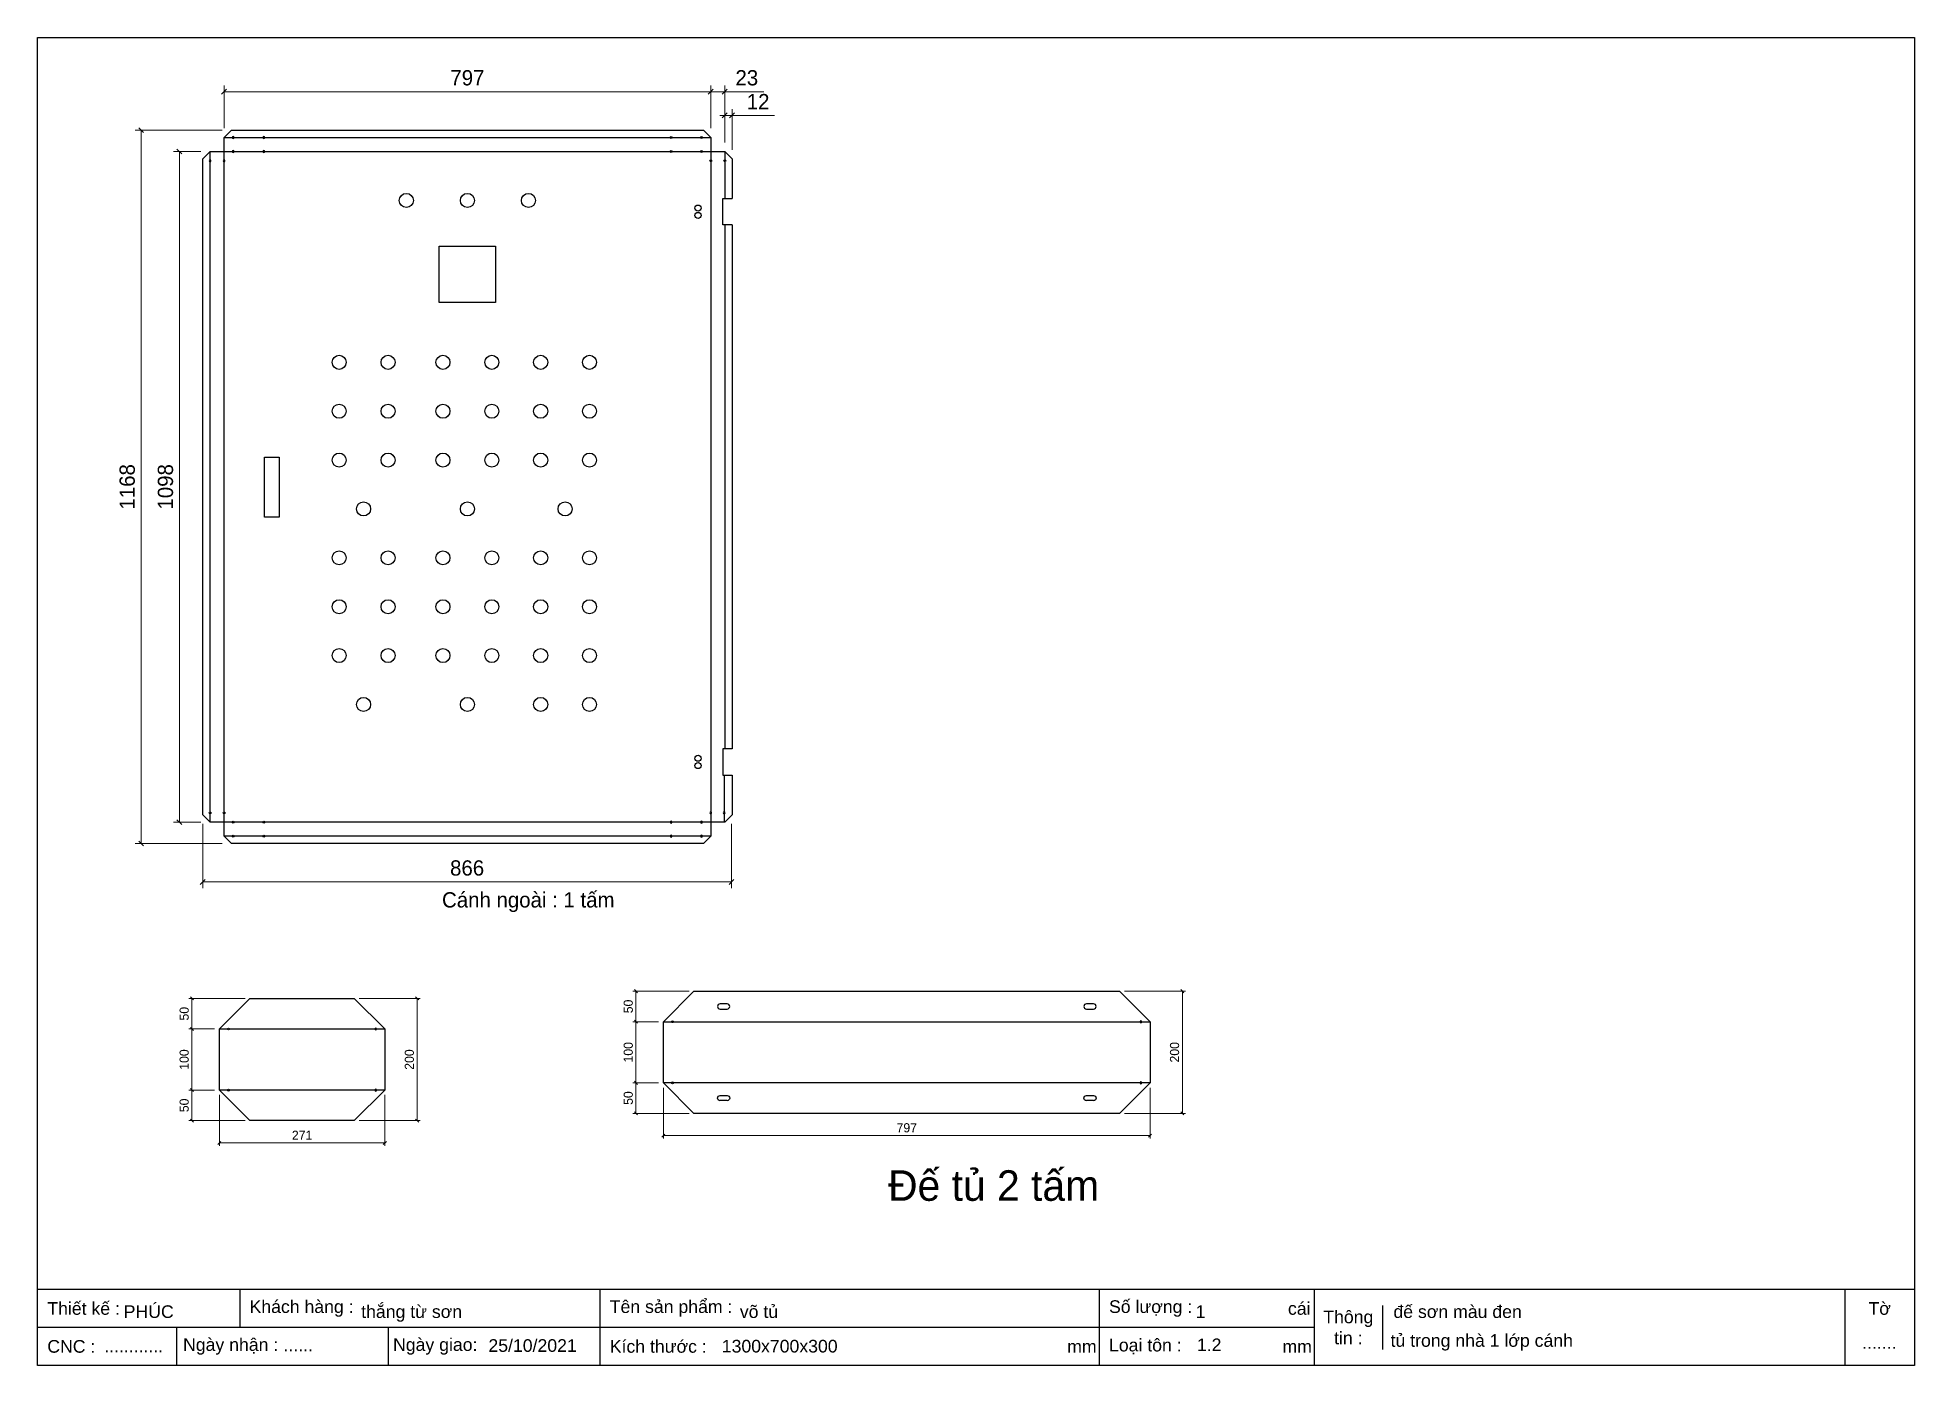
# Model space of a CAD drawing. Header units: millimetres. Extents: x 0 to 3074, y 0 to 2173.
import ezdxf

# ---------------------------------------------------------------- set-up
doc = ezdxf.new("R2010")
doc.units = ezdxf.units.MM
doc.layers.add('CNC', color=7, linetype='Continuous')
doc.layers.add('DIM', color=253, linetype='Continuous')
doc.styles.add('Arial', font='arial.ttf')
doc.dimstyles.new('Dim-15', dxfattribs={"dimtxt": 15, "dimasz": 5, "dimexe": 5, "dimexo": 8, "dimgap": 5, "dimtad": 1, "dimdec": 0, "dimtxsty": 'Standard', "dimblk": 'OBLIQUE', "dimcen": 10, "dimclrd": 5, "dimclre": 5, "dimclrt": 3, "dimazin": 3, "dimtfac": 1, "dimtdec": 0, "dimtmove": 0, "dimatfit": 3, "dimldrblk": 'OBLIQUE', "dimlwd": 9, "dimlwe": 9})
doc.dimstyles.new('Dim-25', dxfattribs={"dimtxt": 25, "dimasz": 8, "dimexe": 10, "dimexo": 15, "dimgap": 10, "dimtad": 1, "dimdec": 0, "dimtxsty": 'Standard', "dimblk": 'OBLIQUE', "dimcen": 10, "dimclrd": 5, "dimclre": 5, "dimclrt": 3, "dimazin": 3, "dimtfac": 1, "dimtdec": 0, "dimtmove": 0, "dimatfit": 3, "dimldrblk": 'OBLIQUE', "dimlwd": 9, "dimlwe": 9})

# ---------------------------------------------------------------- blocks, each defined once
blk = doc.blocks.new('*D1')
at = {"color": 0, "linetype": 'ByBlock', "lineweight": -2}
for p, q in [((624.2, 598.2), (619.2, 603.2)), ((619.2, 403.2), (624.2, 398.2))]:
    blk.add_line(p, q, dxfattribs=at)
at = {"layer": 'Defpoints', "color": 0, "transparency": 16777216}
for p in [(518.8, 600.7), (518.8, 400.7), (621.7, 400.7)]:
    blk.add_point(p, dxfattribs=at)
at = {"layer": 'DIM', "color": 5, "lineweight": 9, "transparency": 16777216}
for p, q in [((526.8, 600.7), (626.7, 600.7)), ((621.7, 600.7), (621.7, 400.7)), ((526.8, 400.7), (626.7, 400.7))]:
    blk.add_line(p, q, dxfattribs=at)
at = {"layer": 'DIM', "color": 3, "transparency": 16777216, "insert": (609, 500.7), "char_height": 15, "attachment_point": 5, "rotation": 90}
blk.add_mtext('200', dxfattribs=at)
blk = doc.blocks.new('_Oblique')
at = {"color": 0, "linetype": 'ByBlock', "lineweight": -2}
blk.add_line((-0.5, -0.5), (0.5, 0.5), dxfattribs=at)
blk = doc.blocks.new('*D2')
at = {"color": 0, "linetype": 'ByBlock', "lineweight": -2}
for p, q in [((300.3, 366.7), (295.3, 361.7)), ((566.3, 361.7), (571.3, 366.7))]:
    blk.add_line(p, q, dxfattribs=at)
at = {"layer": 'Defpoints', "color": 0, "transparency": 16777216}
for p in [(297.8, 450.7), (568.8, 450.7), (568.8, 364.2)]:
    blk.add_point(p, dxfattribs=at)
at = {"layer": 'DIM', "color": 5, "lineweight": 9, "transparency": 16777216}
for p, q in [((297.8, 442.7), (297.8, 359.2)), ((568.8, 442.7), (568.8, 359.2)), ((297.8, 364.2), (568.8, 364.2))]:
    blk.add_line(p, q, dxfattribs=at)
at = {"layer": 'DIM', "color": 3, "transparency": 16777216, "insert": (433.3, 376.8), "char_height": 15, "attachment_point": 5}
blk.add_mtext('271', dxfattribs=at)
blk = doc.blocks.new('*D3')
at = {"color": 0, "linetype": 'ByBlock', "lineweight": -2}
for p, q in [((255.4, 548.2), (250.4, 553.2)), ((250.4, 453.2), (255.4, 448.2))]:
    blk.add_line(p, q, dxfattribs=at)
at = {"layer": 'Defpoints', "color": 0, "transparency": 16777216}
for p in [(297.8, 550.7), (252.9, 450.7), (297.8, 450.7)]:
    blk.add_point(p, dxfattribs=at)
at = {"layer": 'DIM', "color": 5, "lineweight": 9, "transparency": 16777216}
for p, q in [((289.8, 550.7), (247.9, 550.7)), ((252.9, 550.7), (252.9, 450.7)), ((289.8, 450.7), (247.9, 450.7))]:
    blk.add_line(p, q, dxfattribs=at)
at = {"layer": 'DIM', "color": 3, "transparency": 16777216, "insert": (240.2, 500.7), "char_height": 15, "attachment_point": 5, "rotation": 90}
blk.add_mtext('100', dxfattribs=at)
blk = doc.blocks.new('*D4')
at = {"color": 0, "linetype": 'ByBlock', "lineweight": -2}
for p, q in [((255.4, 598.2), (250.4, 603.2)), ((250.4, 553.2), (255.4, 548.2))]:
    blk.add_line(p, q, dxfattribs=at)
at = {"layer": 'Defpoints', "color": 0, "transparency": 16777216}
for p in [(252.9, 600.7), (347.8, 600.7), (297.8, 550.7)]:
    blk.add_point(p, dxfattribs=at)
at = {"layer": 'DIM', "color": 5, "lineweight": 9, "transparency": 16777216}
for p, q in [((339.8, 600.7), (247.9, 600.7)), ((252.9, 550.7), (252.9, 600.7)), ((289.8, 550.7), (247.9, 550.7))]:
    blk.add_line(p, q, dxfattribs=at)
at = {"layer": 'DIM', "color": 3, "transparency": 16777216, "insert": (240.2, 575.7), "char_height": 15, "attachment_point": 5, "rotation": 90}
blk.add_mtext('50', dxfattribs=at)
blk = doc.blocks.new('*D5')
at = {"color": 0, "linetype": 'ByBlock', "lineweight": -2}
for p, q in [((255.4, 448.2), (250.4, 453.2)), ((250.4, 403.2), (255.4, 398.2))]:
    blk.add_line(p, q, dxfattribs=at)
at = {"layer": 'Defpoints', "color": 0, "transparency": 16777216}
for p in [(297.8, 450.7), (252.9, 400.7), (347.8, 400.7)]:
    blk.add_point(p, dxfattribs=at)
at = {"layer": 'DIM', "color": 5, "lineweight": 9, "transparency": 16777216}
for p, q in [((289.8, 450.7), (247.9, 450.7)), ((252.9, 450.7), (252.9, 400.7)), ((339.8, 400.7), (247.9, 400.7))]:
    blk.add_line(p, q, dxfattribs=at)
at = {"layer": 'DIM', "color": 3, "transparency": 16777216, "insert": (240.2, 425.7), "char_height": 15, "attachment_point": 5, "rotation": 90}
blk.add_mtext('50', dxfattribs=at)
blk = doc.blocks.new('*D6')
at = {"color": 0, "linetype": 'ByBlock', "lineweight": -2}
for p, q in [((1877.4, 610.1), (1872.4, 615.1)), ((1872.4, 415.1), (1877.4, 410.1))]:
    blk.add_line(p, q, dxfattribs=at)
at = {"layer": 'Defpoints', "color": 0, "transparency": 16777216}
for p in [(1772.1, 612.6), (1772.1, 412.6), (1874.9, 412.6)]:
    blk.add_point(p, dxfattribs=at)
at = {"layer": 'DIM', "color": 5, "lineweight": 9, "transparency": 16777216}
for p, q in [((1780.1, 612.6), (1879.9, 612.6)), ((1874.9, 612.6), (1874.9, 412.6)), ((1780.1, 412.6), (1879.9, 412.6))]:
    blk.add_line(p, q, dxfattribs=at)
at = {"layer": 'DIM', "color": 3, "transparency": 16777216, "insert": (1862.2, 512.6), "char_height": 15, "attachment_point": 5, "rotation": 90}
blk.add_mtext('200', dxfattribs=at)
blk = doc.blocks.new('*D7')
at = {"color": 0, "linetype": 'ByBlock', "lineweight": -2}
for p, q in [((1027.6, 378.7), (1022.6, 373.7)), ((1819.6, 373.7), (1824.6, 378.7))]:
    blk.add_line(p, q, dxfattribs=at)
at = {"layer": 'Defpoints', "color": 0, "transparency": 16777216}
for p in [(1025.1, 462.6), (1822.1, 462.6), (1822.1, 376.2)]:
    blk.add_point(p, dxfattribs=at)
at = {"layer": 'DIM', "color": 5, "lineweight": 9, "transparency": 16777216}
for p, q in [((1025.1, 454.6), (1025.1, 371.2)), ((1822.1, 454.6), (1822.1, 371.2)), ((1025.1, 376.2), (1822.1, 376.2))]:
    blk.add_line(p, q, dxfattribs=at)
at = {"layer": 'DIM', "color": 3, "transparency": 16777216, "insert": (1423.6, 388.9), "char_height": 15, "attachment_point": 5}
blk.add_mtext('797', dxfattribs=at)
blk = doc.blocks.new('*D8')
at = {"color": 0, "linetype": 'ByBlock', "lineweight": -2}
for p, q in [((982.6, 560.1), (977.6, 565.1)), ((977.6, 465.1), (982.6, 460.1))]:
    blk.add_line(p, q, dxfattribs=at)
at = {"layer": 'Defpoints', "color": 0, "transparency": 16777216}
for p in [(1025.1, 562.6), (980.1, 462.6), (1025.1, 462.6)]:
    blk.add_point(p, dxfattribs=at)
at = {"layer": 'DIM', "color": 5, "lineweight": 9, "transparency": 16777216}
for p, q in [((1017.1, 562.6), (975.1, 562.6)), ((980.1, 562.6), (980.1, 462.6)), ((1017.1, 462.6), (975.1, 462.6))]:
    blk.add_line(p, q, dxfattribs=at)
at = {"layer": 'DIM', "color": 3, "transparency": 16777216, "insert": (967.5, 512.6), "char_height": 15, "attachment_point": 5, "rotation": 90}
blk.add_mtext('100', dxfattribs=at)
blk = doc.blocks.new('*D9')
at = {"color": 0, "linetype": 'ByBlock', "lineweight": -2}
for p, q in [((982.6, 610.1), (977.6, 615.1)), ((977.6, 565.1), (982.6, 560.1))]:
    blk.add_line(p, q, dxfattribs=at)
at = {"layer": 'Defpoints', "color": 0, "transparency": 16777216}
for p in [(980.1, 612.6), (1075.1, 612.6), (1025.1, 562.6)]:
    blk.add_point(p, dxfattribs=at)
at = {"layer": 'DIM', "color": 5, "lineweight": 9, "transparency": 16777216}
for p, q in [((1067.1, 612.6), (975.1, 612.6)), ((980.1, 562.6), (980.1, 612.6)), ((1017.1, 562.6), (975.1, 562.6))]:
    blk.add_line(p, q, dxfattribs=at)
at = {"layer": 'DIM', "color": 3, "transparency": 16777216, "insert": (967.5, 587.6), "char_height": 15, "attachment_point": 5, "rotation": 90}
blk.add_mtext('50', dxfattribs=at)
blk = doc.blocks.new('*D10')
at = {"color": 0, "linetype": 'ByBlock', "lineweight": -2}
for p, q in [((982.6, 460.1), (977.6, 465.1)), ((977.6, 415.1), (982.6, 410.1))]:
    blk.add_line(p, q, dxfattribs=at)
at = {"layer": 'Defpoints', "color": 0, "transparency": 16777216}
for p in [(1025.1, 462.6), (980.1, 412.6), (1075.1, 412.6)]:
    blk.add_point(p, dxfattribs=at)
at = {"layer": 'DIM', "color": 5, "lineweight": 9, "transparency": 16777216}
for p, q in [((1017.1, 462.6), (975.1, 462.6)), ((980.1, 462.6), (980.1, 412.6)), ((1067.1, 412.6), (975.1, 412.6))]:
    blk.add_line(p, q, dxfattribs=at)
at = {"layer": 'DIM', "color": 3, "transparency": 16777216, "insert": (967.5, 437.6), "char_height": 15, "attachment_point": 5, "rotation": 90}
blk.add_mtext('50', dxfattribs=at)
blk = doc.blocks.new('f3daunguoc')
at = {"layer": 'CNC', "color": 2, "lineweight": -3}
blk.add_circle((0, 0), 1.5, dxfattribs=at)
blk = doc.blocks.new('ovan8.5x20')
at = {"layer": 'CNC', "color": 2, "lineweight": -3}
for p, q in [((5.7, 4.2), (-5.8, 4.2)), ((-5.8, -4.2), (5.7, -4.2))]:
    blk.add_line(p, q, dxfattribs=at)
for centre, start, end in [((-5.8, 0), 90, 270), ((5.7, 0), 270, 90)]:
    blk.add_arc(centre, 4.25, start, end, dxfattribs=at)
blk = doc.blocks.new('*D11')
at = {"color": 0, "linetype": 'ByBlock', "lineweight": -2}
for p, q in [((1121.5, 2042.1), (1129.5, 2050.1)), ((1141.5, 2050.1), (1133.5, 2042.1))]:
    blk.add_line(p, q, dxfattribs=at)
at = {"layer": 'Defpoints', "color": 0, "transparency": 16777216}
for p in [(1137.5, 2046.1), (1125.5, 1986.9), (1137.5, 1974.9)]:
    blk.add_point(p, dxfattribs=at)
at = {"layer": 'DIM', "color": 5, "lineweight": 9, "transparency": 16777216}
for p, q in [((1125.5, 2046.1), (1117.5, 2046.1)), ((1125.5, 2001.9), (1125.5, 2056.1)), ((1125.5, 2046.1), (1137.5, 2046.1)), ((1137.5, 1989.9), (1137.5, 2056.1)), ((1137.5, 2046.1), (1206.7, 2046.1))]:
    blk.add_line(p, q, dxfattribs=at)
at = {"layer": 'DIM', "color": 3, "transparency": 16777216, "insert": (1180.1, 2068.6), "char_height": 25, "attachment_point": 5}
blk.add_mtext('12', dxfattribs=at)
blk = doc.blocks.new('*D12')
at = {"color": 0, "linetype": 'ByBlock', "lineweight": -2}
for p, q in [((1106.5, 2088.8), (1098.5, 2080.8)), ((1121.5, 2080.8), (1129.5, 2088.8))]:
    blk.add_line(p, q, dxfattribs=at)
at = {"layer": 'Defpoints', "color": 0, "transparency": 16777216}
for p in [(1125.5, 2084.8), (1102.5, 2009.9), (1125.5, 1986.9)]:
    blk.add_point(p, dxfattribs=at)
at = {"layer": 'DIM', "color": 5, "lineweight": 9, "transparency": 16777216}
for p, q in [((1102.5, 2024.9), (1102.5, 2094.8)), ((1125.5, 2001.9), (1125.5, 2094.8)), ((1102.5, 2084.8), (1125.5, 2084.8)), ((1125.5, 2084.8), (1189.7, 2084.8))]:
    blk.add_line(p, q, dxfattribs=at)
at = {"layer": 'DIM', "color": 3, "transparency": 16777216, "insert": (1161.6, 2107.5), "char_height": 25, "attachment_point": 5}
blk.add_mtext('23', dxfattribs=at)
blk = doc.blocks.new('*D13')
at = {"color": 0, "linetype": 'ByBlock', "lineweight": -2}
for p, q in [((309.5, 2088.8), (301.5, 2080.8)), ((1098.5, 2080.8), (1106.5, 2088.8))]:
    blk.add_line(p, q, dxfattribs=at)
at = {"layer": 'Defpoints', "color": 0, "transparency": 16777216}
for p in [(305.5, 2084.8), (305.5, 2009.9), (1102.5, 2009.9)]:
    blk.add_point(p, dxfattribs=at)
at = {"layer": 'DIM', "color": 5, "lineweight": 9, "transparency": 16777216}
for p, q in [((305.5, 2024.9), (305.5, 2094.8)), ((1102.5, 2024.9), (1102.5, 2094.8)), ((1102.5, 2084.8), (305.5, 2084.8))]:
    blk.add_line(p, q, dxfattribs=at)
at = {"layer": 'DIM', "color": 3, "transparency": 16777216, "insert": (704, 2107.5), "char_height": 25, "attachment_point": 5}
blk.add_mtext('797', dxfattribs=at)
blk = doc.blocks.new('*D14')
at = {"color": 0, "linetype": 'ByBlock', "lineweight": -2}
for p, q in [((173.7, 2017.9), (165.7, 2025.9)), ((165.7, 858.3), (173.7, 850.3))]:
    blk.add_line(p, q, dxfattribs=at)
at = {"layer": 'Defpoints', "color": 0, "transparency": 16777216}
for p in [(317.6, 2021.9), (169.7, 854.3), (317.6, 854.3)]:
    blk.add_point(p, dxfattribs=at)
at = {"layer": 'DIM', "color": 5, "lineweight": 9, "transparency": 16777216}
for p, q in [((302.6, 2021.9), (159.7, 2021.9)), ((169.7, 2021.9), (169.7, 854.3)), ((302.6, 854.3), (159.7, 854.3))]:
    blk.add_line(p, q, dxfattribs=at)
at = {"layer": 'DIM', "color": 3, "transparency": 16777216, "insert": (147, 1438.1), "char_height": 25, "attachment_point": 5, "rotation": 90}
blk.add_mtext('1168', dxfattribs=at)
blk = doc.blocks.new('*D15')
at = {"color": 0, "linetype": 'ByBlock', "lineweight": -2}
for p, q in [((236.4, 1982.9), (228.4, 1990.9)), ((228.4, 893.3), (236.4, 885.3))]:
    blk.add_line(p, q, dxfattribs=at)
at = {"layer": 'Defpoints', "color": 0, "transparency": 16777216}
for p in [(232.4, 1986.9), (282.5, 1986.9), (282.5, 889.3)]:
    blk.add_point(p, dxfattribs=at)
at = {"layer": 'DIM', "color": 5, "lineweight": 9, "transparency": 16777216}
for p, q in [((267.5, 1986.9), (222.4, 1986.9)), ((232.4, 889.3), (232.4, 1986.9)), ((267.5, 889.3), (222.4, 889.3))]:
    blk.add_line(p, q, dxfattribs=at)
at = {"layer": 'DIM', "color": 3, "transparency": 16777216, "insert": (209.6, 1438.1), "char_height": 25, "attachment_point": 5, "rotation": 90}
blk.add_mtext('1098', dxfattribs=at)
blk = doc.blocks.new('*D16')
at = {"color": 0, "linetype": 'ByBlock', "lineweight": -2}
for p, q in [((274.5, 795.4), (266.5, 787.4)), ((1132.5, 787.4), (1140.5, 795.4))]:
    blk.add_line(p, q, dxfattribs=at)
at = {"layer": 'Defpoints', "color": 0, "transparency": 16777216}
for p in [(270.5, 901.3), (1136.5, 901.3), (1136.5, 791.4)]:
    blk.add_point(p, dxfattribs=at)
at = {"layer": 'DIM', "color": 5, "lineweight": 9, "transparency": 16777216}
for p, q in [((270.5, 886.3), (270.5, 781.4)), ((1136.5, 886.3), (1136.5, 781.4)), ((270.5, 791.4), (1136.5, 791.4))]:
    blk.add_line(p, q, dxfattribs=at)
at = {"layer": 'DIM', "color": 3, "transparency": 16777216, "insert": (703.5, 814.1), "char_height": 25, "attachment_point": 5}
blk.add_mtext('866', dxfattribs=at)
blk = doc.blocks.new('KHUNG CHUẨN')
at = {"color": 7}
for p, q in [((19889.2, -28535.2), (16919.2, -28535.2)), ((17239.2, -28535.2), (17239.2, -28595.2)), ((17809.2, -28535.2), (17809.2, -28655.2)), ((18599.2, -28535.2), (18599.2, -28655.2)), ((18939.2, -28535.2), (18939.2, -28655.2)), ((19779.2, -28535.2), (19779.2, -28655.2)), ((19047.6, -28560.2), (19047.6, -28630.2)), ((18939.2, -28595.2), (16919.2, -28595.2)), ((17139.2, -28595.2), (17139.2, -28655.2)), ((17474.2, -28595.2), (17474.2, -28655.2))]:
    blk.add_line(p, q, dxfattribs=at)
blk.add_lwpolyline([(16919.2, -26555.2), (19889.2, -26555.2), (19889.2, -28655.2), (16919.2, -28655.2)], close=True, dxfattribs=at)
at = {"color": 2, "char_height": 20, "style": 'Arial'}
for s, insert, width, attachment_point in [('  Thiết kế :', (16919.2, -28565.2), 917.634, 4), ('  Khách hàng :', (17239.2, -28565.2), 917.634, 4), ('  Tên sản phẩm :', (17809.2, -28565.2), 917.634, 4), ('  Số lượng :', (18599.2, -28565.2), 917.634, 4), ('cái', (18897.9, -28565.2), 63.517, 4), ('Thông\\Ptin :', (18993.4, -28595.2), 108.311, 5), ('Tờ', (19834.2, -28565.2), 110, 5), ('  CNC :', (16919.2, -28625.2), 917.634, 4), ('  Ngày nhận :', (17134, -28625.2), 556.651, 4), ('  Ngày giao:', (17466.3, -28625.2), 556.651, 4), ('  Kích thước :', (17809.2, -28625.2), 917.634, 4), ('mm', (18548.6, -28625.2), 73.831, 4), ('  Loại tôn :', (18599.2, -28625.2), 917.634, 4), ('mm', (18889.2, -28625.2), 917.634, 4)]:
    blk.add_mtext(s, dxfattribs=dict(at, insert=insert, width=width, attachment_point=attachment_point))
at = {"color": 3, "style": 'Arial'}
for tag, p in [('#01', (17055.6, -28580.1)), ('#02', (17431.4, -28580.1)), ('#03', (18030.6, -28580.1)), ('#08', (18751.7, -28580.1)), ('#10', (19064.8, -28580.1)), ('#04', (17024.8, -28634.6)), ('#05', (17308.5, -28633)), ('#06', (17632.7, -28633.7)), ('#07', (18002, -28634.7)), ('#09', (18753.8, -28632.6)), ('#11', (19060.3, -28625.7)), ('#12', (19806.5, -28628.9))]:
    blk.add_attdef(tag, p, '', height=20, dxfattribs=at)

msp = doc.modelspace()

# ---------------------------------------------------------------- linework, layer by layer
at = {"color": 7}
for p, q in [((297.8, 550.7), (347.8, 600.7)), ((347.8, 600.7), (518.8, 600.7)), ((518.8, 600.7), (568.8, 550.7)), ((1025.1, 562.6), (1075.1, 612.6)), ((1075.1, 612.6), (1772.1, 612.6)), ((1772.1, 612.6), (1822.1, 562.6)), ((1025.1, 562.6), (1822.1, 562.6)), ((1025.1, 462.6), (1025.1, 562.6)), ((1822.1, 562.6), (1822.1, 462.6)), ((297.8, 550.7), (568.8, 550.7)), ((297.8, 450.7), (297.8, 550.7)), ((568.8, 550.7), (568.8, 450.7)), ((1822.1, 462.6), (1025.1, 462.6)), ((1025.1, 462.6), (1075.1, 412.6)), ((1822.1, 462.6), (1772.1, 412.6)), ((568.8, 450.7), (297.8, 450.7)), ((297.8, 450.7), (347.8, 400.7)), ((568.8, 450.7), (518.8, 400.7)), ((518.8, 400.7), (347.8, 400.7)), ((1772.1, 412.6), (1075.1, 412.6))]:
    msp.add_line(p, q, dxfattribs=at)
at = {"color": 2}
for points in [[(1137.5, 1009.3), (1122.5, 1009.3), (1122.5, 966.3), (1137.5, 966.3), (1137.5, 901.3), (1125.5, 889.3), (1102.5, 889.3), (1102.5, 866.3), (1090.5, 854.3), (317.5, 854.3), (305.5, 866.3), (305.5, 889.3), (282.5, 889.3), (270.5, 901.3), (270.5, 1974.9), (282.5, 1986.9), (305.5, 1986.9), (305.5, 2009.9), (317.5, 2021.9), (1090.5, 2021.9), (1102.5, 2009.9), (1102.5, 1986.9), (1125.5, 1986.9), (1137.5, 1974.9), (1137.5, 1909.9)], [(1137.5, 1866.9), (1122.5, 1866.9), (1122.5, 1909.9), (1137.5, 1909.9)]]:
    msp.add_lwpolyline(points, dxfattribs=at)
at = {"color": 7}
for points in [[(305.5, 2009.9), (1102.5, 2009.9)], [(282.5, 889.3), (282.5, 1986.9)], [(1125.5, 1986.9), (1125.5, 1909.9)], [(1125.5, 1866.9), (1125.5, 1009.3)], [(1137.5, 1866.9), (1137.5, 1009.3)], [(1124.5, 966.3), (1124.5, 889.3)], [(1102.5, 866.3), (305.5, 866.3)]]:
    msp.add_lwpolyline(points, dxfattribs=at)
msp.add_lwpolyline([(305.5, 1986.9), (1102.5, 1986.9), (1102.5, 889.3), (305.5, 889.3)], close=True, dxfattribs=at)
at = {"color": 2, "ltscale": 3}
for points in [[(658, 1831.9), (750, 1831.9), (750, 1739.9), (658, 1739.9)], [(371.9, 1486.6), (395.9, 1486.6), (395.9, 1388.7), (371.9, 1388.7)]]:
    msp.add_lwpolyline(points, close=True, dxfattribs=at)
for centre in [(604, 1906.9), (704, 1906.9), (804, 1906.9), (494, 1641.9), (574, 1641.9), (664, 1641.9), (744, 1641.9), (824, 1641.9), (904, 1641.9), (494, 1561.9), (574, 1561.9), (664, 1561.9), (744, 1561.9), (824, 1561.9), (904, 1561.9), (494, 1481.9), (574, 1481.9), (664, 1481.9), (744, 1481.9), (824, 1481.9), (904, 1481.9), (534, 1401.9), (704, 1401.9), (864, 1401.9), (494, 1321.9), (574, 1321.9), (664, 1321.9), (744, 1321.9), (824, 1321.9), (904, 1321.9), (494, 1241.9), (574, 1241.9), (664, 1241.9), (744, 1241.9), (824, 1241.9), (904, 1241.9), (494, 1161.9), (574, 1161.9), (664, 1161.9), (744, 1161.9), (824, 1161.9), (904, 1161.9), (534, 1081.9), (704, 1081.9), (824, 1081.9), (904, 1081.9)]:
    msp.add_circle(centre, 11.5, dxfattribs=at)
at = {"color": 2}
for centre in [(1081.7, 1894.4), (1081.7, 1882.4), (1081.7, 993.8), (1081.7, 981.8)]:
    msp.add_circle(centre, 5, dxfattribs=at)

# ---------------------------------------------------------------- block references
at = {"color": 3, "xscale": 1.034985599992978, "yscale": 1.034985599992978, "zscale": 1.034985599992978}
msp.add_blockref('KHUNG CHUẨN', (-17511.2, 29657.7), dxfattribs=at).add_auto_attribs({'#03': 'võ tủ', '#07': '1300x700x300', '#08': '1', '#09': '1.2', '#10': 'đế sơn màu đen', '#11': 'tủ trong nhà 1 lớp cánh', '#02': 'thắng từ sơn', '#05': '......', '#06': '25/10/2021', '#01': 'PHÚC', '#04': '............', '#12': '.......'})
at = {"lineweight": -3, "xscale": -1}
for p, rotation in [((320.5, 2009.9), 180), ((370.5, 2009.9), 180), ((282.5, 1971.9), 180), ((305.5, 1971.9), 180), ((320.5, 1986.9), 180), ((370.5, 1986.9), 180), ((1807.1, 562.6), 90), ((553.8, 550.7), 90), ((1807.1, 462.6), 90), ((553.8, 450.7), 90)]:
    msp.add_blockref('f3daunguoc', p, dxfattribs=dict(at, rotation=rotation))
at = {"lineweight": -3}
for p, rotation in [((1037.5, 2009.9), 180), ((1087.5, 2009.9), 180), ((1037.5, 1986.9), 180), ((1087.5, 1986.9), 180), ((1102.5, 1971.9), 180), ((1125.5, 1971.9), 180), ((1040.1, 562.6), 270), ((312.8, 550.7), 270), ((1040.1, 462.6), 270), ((312.8, 450.7), 270)]:
    msp.add_blockref('f3daunguoc', p, dxfattribs=dict(at, rotation=rotation))
for p in [(282.5, 904.3), (305.5, 904.3), (320.5, 889.3), (320.5, 866.3), (370.5, 889.3), (370.5, 866.3)]:
    msp.add_blockref('f3daunguoc', p, dxfattribs=at)
at = {"lineweight": -3, "xscale": -1}
for p in [(1102.5, 904.3), (1124.5, 904.3), (1037.5, 889.3), (1037.5, 866.3), (1087.5, 889.3), (1087.5, 866.3)]:
    msp.add_blockref('f3daunguoc', p, dxfattribs=at)
at = {"layer": 'CNC', "lineweight": -3, "rotation": 180}
for p in [(1123.6, 587.6), (1723.6, 587.6)]:
    msp.add_blockref('ovan8.5x20', p, dxfattribs=at)
at = {"layer": 'CNC', "lineweight": -3, "xscale": -1}
for p in [(1123.6, 437.6), (1723.6, 437.6)]:
    msp.add_blockref('ovan8.5x20', p, dxfattribs=at)

# ---------------------------------------------------------------- texts
at = {"color": 2, "attachment_point": 5}
for s, insert, char_height, width in [('Cánh ngoài : 1 tấm', (803.7, 758.3), 25, 1073), ('Đế tủ 2 tấm', (1565.8, 294.1), 50, 1516.419)]:
    msp.add_mtext(s, dxfattribs=dict(at, insert=insert, char_height=char_height, width=width))

# ---------------------------------------------------------------- dimensions: what is measured, and where the dimension line sits
at = {"layer": 'DIM', "color": 2}
for base, p1, p2, picture, middle in [((305.5, 2084.8), (1102.5, 2009.9), (305.5, 2009.9), '*D13', (704, 2107.5)), ((1125.5, 2084.8), (1102.5, 2009.9), (1125.5, 1986.9), '*D12', (1161.6, 2107.5)), ((1137.5, 2046.1), (1125.5, 1986.9), (1137.5, 1974.9), '*D11', (1180.1, 2068.6)), ((1136.5, 791.4), (270.5, 901.3), (1136.5, 901.3), '*D16', (703.5, 814.1))]:
    dim = msp.add_linear_dim(base=base, p1=p1, p2=p2, dimstyle='Dim-25', dxfattribs=at)
    dim.commit()
    dim.dimension.update_dxf_attribs({"geometry": picture, "text_midpoint": middle})
for base, p1, p2, picture, middle in [((169.7, 854.3), (317.6, 2021.9), (317.6, 854.3), '*D14', (147, 1438.1)), ((232.4, 1986.9), (282.5, 889.3), (282.5, 1986.9), '*D15', (209.6, 1438.1))]:
    dim = msp.add_linear_dim(base=base, p1=p1, p2=p2, angle=90, dimstyle='Dim-25', dxfattribs=at)
    dim.commit()
    dim.dimension.update_dxf_attribs({"geometry": picture, "text_midpoint": middle})
at = {"layer": 'DIM', "color": 7}
for base, p1, p2, picture, middle in [((980.1, 612.6), (1025.1, 562.6), (1075.1, 612.6), '*D9', (967.5, 587.6)), ((1874.9, 412.6), (1772.1, 612.6), (1772.1, 412.6), '*D6', (1862.2, 512.6)), ((252.9, 600.7), (297.8, 550.7), (347.8, 600.7), '*D4', (240.2, 575.7)), ((621.7, 400.7), (518.8, 600.7), (518.8, 400.7), '*D1', (609, 500.7)), ((980.1, 462.6), (1025.1, 562.6), (1025.1, 462.6), '*D8', (967.5, 512.6)), ((252.9, 450.7), (297.8, 550.7), (297.8, 450.7), '*D3', (240.2, 500.7)), ((980.1, 412.6), (1025.1, 462.6), (1075.1, 412.6), '*D10', (967.5, 437.6)), ((252.9, 400.7), (297.8, 450.7), (347.8, 400.7), '*D5', (240.2, 425.7))]:
    dim = msp.add_linear_dim(base=base, p1=p1, p2=p2, angle=90, dimstyle='Dim-15', dxfattribs=at)
    dim.commit()
    dim.dimension.update_dxf_attribs({"geometry": picture, "text_midpoint": middle})
for base, p1, p2, picture, middle in [((1822.1, 376.2), (1025.1, 462.6), (1822.1, 462.6), '*D7', (1423.6, 388.9)), ((568.8, 364.2), (297.8, 450.7), (568.8, 450.7), '*D2', (433.3, 376.8))]:
    dim = msp.add_linear_dim(base=base, p1=p1, p2=p2, dimstyle='Dim-15', dxfattribs=at)
    dim.commit()
    dim.dimension.update_dxf_attribs({"geometry": picture, "text_midpoint": middle})

doc.saveas('drawing.dxf')
